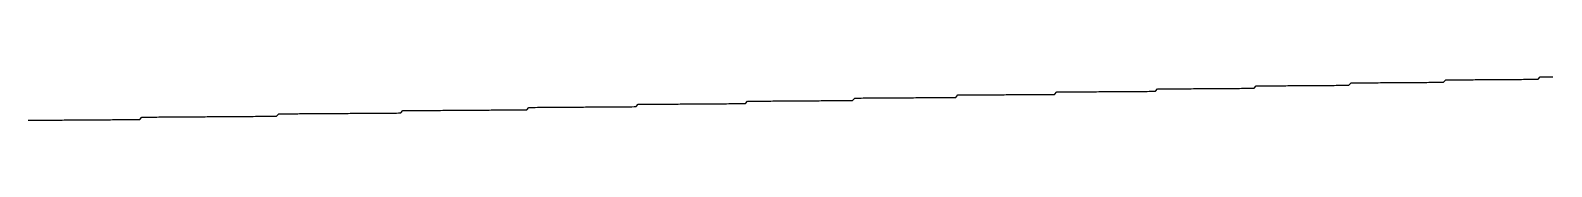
# Model space of a CAD drawing. Header units: millimetres. Extents: x 41 to 1041, y 1148 to 1248.
# Drawn here: x 91.41 to 97.82, y 1159.12 to 1159.31 of the extents above; entities that cross this region are included whole.
import ezdxf

# ---------------------------------------------------------------- set-up
doc = ezdxf.new("R2010")
doc.units = ezdxf.units.MM

msp = doc.modelspace()

# ---------------------------------------------------------------- linework, layer by layer
at = {"color": 3}
msp.add_polyline3d([(91.3985, 1159.1236, 0), (91.4075, 1159.1237, 0), (91.4165, 1159.1238, 0), (91.4255, 1159.1238, 0), (91.4345, 1159.1239, 0), (91.4435, 1159.124, 0), (91.4525, 1159.124, 0), (91.4605, 1159.1241, 0), (91.4695, 1159.1241, 0), (91.4785, 1159.1242, 0), (91.4875, 1159.1243, 0), (91.4965, 1159.1243, 0), (91.5055, 1159.1244, 0), (91.5145, 1159.1244, 0), (91.5225, 1159.1245, 0), (91.5315, 1159.1246, 0), (91.5405, 1159.1246, 0), (91.5495, 1159.1247, 0), (91.5585, 1159.1247, 0), (91.5675, 1159.1248, 0), (91.5765, 1159.1249, 0), (91.5855, 1159.1249, 0), (91.5935, 1159.125, 0), (91.6025, 1159.125, 0), (91.6115, 1159.1251, 0), (91.6205, 1159.1252, 0), (91.6295, 1159.1252, 0), (91.6385, 1159.1253, 0), (91.6475, 1159.1253, 0), (91.6555, 1159.1254, 0), (91.6645, 1159.1255, 0), (91.6735, 1159.1255, 0), (91.6825, 1159.1256, 0), (91.6915, 1159.1256, 0), (91.7005, 1159.1257, 0), (91.7095, 1159.1258, 0), (91.7175, 1159.1258, 0), (91.7265, 1159.1259, 0), (91.7355, 1159.1259, 0), (91.7445, 1159.126, 0), (91.7535, 1159.1261, 0), (91.7625, 1159.1261, 0), (91.7715, 1159.1262, 0), (91.7795, 1159.1262, 0), (91.7885, 1159.1263, 0), (91.7975, 1159.1264, 0), (91.8065, 1159.1264, 0), (91.8155, 1159.1265, 0), (91.8245, 1159.1266, 0), (91.8335, 1159.1266, 0), (91.8415, 1159.1267, 0), (91.8505, 1159.1267, 0), (91.8595, 1159.1268, 0), (91.8685, 1159.1269, 0), (91.8774, 1159.1369, 0), (91.8864, 1159.137, 0), (91.8954, 1159.137, 0), (91.9034, 1159.1371, 0), (91.9124, 1159.1372, 0), (91.9214, 1159.1372, 0), (91.9304, 1159.1373, 0), (91.9394, 1159.1373, 0), (91.9484, 1159.1374, 0), (91.9574, 1159.1375, 0), (91.9664, 1159.1375, 0), (91.9744, 1159.1376, 0), (91.9834, 1159.1376, 0), (91.9924, 1159.1377, 0), (92.0014, 1159.1378, 0), (92.0104, 1159.1378, 0), (92.0194, 1159.1379, 0), (92.0284, 1159.138, 0), (92.0364, 1159.138, 0), (92.0454, 1159.1381, 0), (92.0544, 1159.1381, 0), (92.0634, 1159.1382, 0), (92.0724, 1159.1383, 0), (92.0814, 1159.1383, 0), (92.0904, 1159.1384, 0), (92.0984, 1159.1384, 0), (92.1074, 1159.1385, 0), (92.1164, 1159.1386, 0), (92.1254, 1159.1386, 0), (92.1344, 1159.1387, 0), (92.1434, 1159.1387, 0), (92.1524, 1159.1388, 0), (92.1604, 1159.1389, 0), (92.1694, 1159.1389, 0), (92.1784, 1159.139, 0), (92.1874, 1159.139, 0), (92.1964, 1159.1391, 0), (92.2054, 1159.1392, 0), (92.2144, 1159.1392, 0), (92.2224, 1159.1393, 0), (92.2314, 1159.1393, 0), (92.2404, 1159.1394, 0), (92.2494, 1159.1395, 0), (92.2584, 1159.1395, 0), (92.2674, 1159.1396, 0), (92.2764, 1159.1396, 0), (92.2844, 1159.1397, 0), (92.2934, 1159.1398, 0), (92.3024, 1159.1398, 0), (92.3114, 1159.1399, 0), (92.3204, 1159.1399, 0), (92.3294, 1159.14, 0), (92.3384, 1159.1401, 0), (92.3464, 1159.1401, 0), (92.3554, 1159.1402, 0), (92.3644, 1159.1402, 0), (92.3734, 1159.1403, 0), (92.3824, 1159.1404, 0), (92.3914, 1159.1404, 0), (92.4004, 1159.1405, 0), (92.4094, 1159.1406, 0), (92.4174, 1159.1406, 0), (92.4264, 1159.1407, 0), (92.4354, 1159.1407, 0), (92.4444, 1159.1408, 0), (92.4533, 1159.1509, 0), (92.4623, 1159.1509, 0), (92.4713, 1159.151, 0), (92.4793, 1159.151, 0), (92.4883, 1159.1511, 0), (92.4973, 1159.1512, 0), (92.5063, 1159.1512, 0), (92.5153, 1159.1513, 0), (92.5243, 1159.1513, 0), (92.5333, 1159.1514, 0), (92.5413, 1159.1515, 0), (92.5503, 1159.1515, 0), (92.5593, 1159.1516, 0), (92.5683, 1159.1516, 0), (92.5773, 1159.1517, 0), (92.5863, 1159.1518, 0), (92.5953, 1159.1518, 0), (92.6033, 1159.1519, 0), (92.6123, 1159.1519, 0), (92.6213, 1159.152, 0), (92.6303, 1159.1521, 0), (92.6393, 1159.1521, 0), (92.6483, 1159.1522, 0), (92.6573, 1159.1522, 0), (92.6653, 1159.1523, 0), (92.6743, 1159.1524, 0), (92.6833, 1159.1524, 0), (92.6923, 1159.1525, 0), (92.7013, 1159.1525, 0), (92.7103, 1159.1526, 0), (92.7193, 1159.1527, 0), (92.7273, 1159.1527, 0), (92.7363, 1159.1528, 0), (92.7453, 1159.1528, 0), (92.7543, 1159.1529, 0), (92.7633, 1159.153, 0), (92.7723, 1159.153, 0), (92.7813, 1159.1531, 0), (92.7893, 1159.1531, 0), (92.7983, 1159.1532, 0), (92.8073, 1159.1533, 0), (92.8163, 1159.1533, 0), (92.8253, 1159.1534, 0), (92.8343, 1159.1535, 0), (92.8433, 1159.1535, 0), (92.8513, 1159.1536, 0), (92.8603, 1159.1536, 0), (92.8693, 1159.1537, 0), (92.8783, 1159.1538, 0), (92.8873, 1159.1538, 0), (92.8963, 1159.1539, 0), (92.9053, 1159.1539, 0), (92.9143, 1159.154, 0), (92.9223, 1159.1541, 0), (92.9313, 1159.1541, 0), (92.9403, 1159.1542, 0), (92.9493, 1159.1542, 0), (92.9583, 1159.1543, 0), (92.9673, 1159.1544, 0), (92.9762, 1159.1644, 0), (92.9842, 1159.1645, 0), (92.9932, 1159.1645, 0), (93.0022, 1159.1646, 0), (93.0112, 1159.1647, 0), (93.0202, 1159.1647, 0), (93.0292, 1159.1648, 0), (93.0382, 1159.1648, 0), (93.0462, 1159.1649, 0), (93.0552, 1159.165, 0), (93.0642, 1159.165, 0), (93.0732, 1159.1651, 0), (93.0822, 1159.1651, 0), (93.0912, 1159.1652, 0), (93.1002, 1159.1653, 0), (93.1082, 1159.1653, 0), (93.1172, 1159.1654, 0), (93.1262, 1159.1655, 0), (93.1352, 1159.1655, 0), (93.1442, 1159.1656, 0), (93.1532, 1159.1656, 0), (93.1622, 1159.1657, 0), (93.1702, 1159.1658, 0), (93.1792, 1159.1658, 0), (93.1882, 1159.1659, 0), (93.1972, 1159.1659, 0), (93.2062, 1159.166, 0), (93.2152, 1159.1661, 0), (93.2242, 1159.1661, 0), (93.2322, 1159.1662, 0), (93.2412, 1159.1662, 0), (93.2502, 1159.1663, 0), (93.2592, 1159.1664, 0), (93.2682, 1159.1664, 0), (93.2772, 1159.1665, 0), (93.2862, 1159.1665, 0), (93.2942, 1159.1666, 0), (93.3032, 1159.1667, 0), (93.3122, 1159.1667, 0), (93.3212, 1159.1668, 0), (93.3302, 1159.1668, 0), (93.3392, 1159.1669, 0), (93.3482, 1159.167, 0), (93.3572, 1159.167, 0), (93.3652, 1159.1671, 0), (93.3742, 1159.1671, 0), (93.3832, 1159.1672, 0), (93.3922, 1159.1673, 0), (93.4012, 1159.1673, 0), (93.4102, 1159.1674, 0), (93.4192, 1159.1675, 0), (93.4272, 1159.1675, 0), (93.4362, 1159.1676, 0), (93.4452, 1159.1676, 0), (93.4542, 1159.1677, 0), (93.4632, 1159.1678, 0), (93.4722, 1159.1678, 0), (93.4812, 1159.1679, 0), (93.4892, 1159.1679, 0), (93.4982, 1159.168, 0), (93.5072, 1159.1781, 0), (93.5162, 1159.1781, 0), (93.5252, 1159.1782, 0), (93.5342, 1159.1782, 0), (93.5432, 1159.1783, 0), (93.5512, 1159.1784, 0), (93.5602, 1159.1784, 0), (93.5692, 1159.1785, 0), (93.5782, 1159.1785, 0), (93.5872, 1159.1786, 0), (93.5962, 1159.1787, 0), (93.6052, 1159.1787, 0), (93.6132, 1159.1788, 0), (93.6222, 1159.1788, 0), (93.6312, 1159.1789, 0), (93.6402, 1159.179, 0), (93.6492, 1159.179, 0), (93.6582, 1159.1791, 0), (93.6672, 1159.1791, 0), (93.6752, 1159.1792, 0), (93.6842, 1159.1793, 0), (93.6932, 1159.1793, 0), (93.7022, 1159.1794, 0), (93.7112, 1159.1794, 0), (93.7202, 1159.1795, 0), (93.7292, 1159.1796, 0), (93.7372, 1159.1796, 0), (93.7462, 1159.1797, 0), (93.7552, 1159.1797, 0), (93.7642, 1159.1798, 0), (93.7732, 1159.1799, 0), (93.7822, 1159.1799, 0), (93.7912, 1159.18, 0), (93.7992, 1159.18, 0), (93.8082, 1159.1801, 0), (93.8172, 1159.1802, 0), (93.8262, 1159.1802, 0), (93.8352, 1159.1803, 0), (93.8442, 1159.1804, 0), (93.8532, 1159.1804, 0), (93.8612, 1159.1805, 0), (93.8702, 1159.1805, 0), (93.8792, 1159.1806, 0), (93.8882, 1159.1807, 0), (93.8972, 1159.1807, 0), (93.9062, 1159.1808, 0), (93.9152, 1159.1808, 0), (93.9242, 1159.1809, 0), (93.9322, 1159.181, 0), (93.9412, 1159.181, 0), (93.9502, 1159.1811, 0), (93.9592, 1159.1811, 0), (93.9681, 1159.1912, 0), (93.9771, 1159.1913, 0), (93.9861, 1159.1913, 0), (93.9941, 1159.1914, 0), (94.0031, 1159.1914, 0), (94.0121, 1159.1915, 0), (94.0211, 1159.1916, 0), (94.0301, 1159.1916, 0), (94.0391, 1159.1917, 0), (94.0481, 1159.1917, 0), (94.0561, 1159.1918, 0), (94.0651, 1159.1919, 0), (94.0741, 1159.1919, 0), (94.0831, 1159.192, 0), (94.0921, 1159.192, 0), (94.1011, 1159.1921, 0), (94.1101, 1159.1922, 0), (94.1181, 1159.1922, 0), (94.1271, 1159.1923, 0), (94.1361, 1159.1923, 0), (94.1451, 1159.1924, 0), (94.1541, 1159.1925, 0), (94.1631, 1159.1925, 0), (94.1721, 1159.1926, 0), (94.1801, 1159.1927, 0), (94.1891, 1159.1927, 0), (94.1981, 1159.1928, 0), (94.2071, 1159.1928, 0), (94.2161, 1159.1929, 0), (94.2251, 1159.193, 0), (94.2341, 1159.193, 0), (94.2421, 1159.1931, 0), (94.2511, 1159.1931, 0), (94.2601, 1159.1932, 0), (94.2691, 1159.1933, 0), (94.2781, 1159.1933, 0), (94.2871, 1159.1934, 0), (94.2961, 1159.1934, 0), (94.3041, 1159.1935, 0), (94.3131, 1159.1936, 0), (94.3221, 1159.1936, 0), (94.3311, 1159.1937, 0), (94.3401, 1159.1937, 0), (94.3491, 1159.1938, 0), (94.3581, 1159.1939, 0), (94.3661, 1159.1939, 0), (94.3751, 1159.194, 0), (94.3841, 1159.194, 0), (94.3931, 1159.1941, 0), (94.4021, 1159.1942, 0), (94.4111, 1159.1942, 0), (94.4201, 1159.1943, 0), (94.428, 1159.2043, 0), (94.437, 1159.2044, 0), (94.446, 1159.2045, 0), (94.455, 1159.2045, 0), (94.464, 1159.2046, 0), (94.473, 1159.2047, 0), (94.482, 1159.2047, 0), (94.49, 1159.2048, 0), (94.499, 1159.2048, 0), (94.508, 1159.2049, 0), (94.517, 1159.205, 0), (94.526, 1159.205, 0), (94.535, 1159.2051, 0), (94.544, 1159.2051, 0), (94.553, 1159.2052, 0), (94.561, 1159.2053, 0), (94.57, 1159.2053, 0), (94.579, 1159.2054, 0), (94.588, 1159.2054, 0), (94.597, 1159.2055, 0), (94.606, 1159.2056, 0), (94.615, 1159.2056, 0), (94.623, 1159.2057, 0), (94.632, 1159.2057, 0), (94.641, 1159.2058, 0), (94.65, 1159.2059, 0), (94.659, 1159.2059, 0), (94.668, 1159.206, 0), (94.677, 1159.206, 0), (94.685, 1159.2061, 0), (94.694, 1159.2062, 0), (94.703, 1159.2062, 0), (94.712, 1159.2063, 0), (94.721, 1159.2063, 0), (94.73, 1159.2064, 0), (94.739, 1159.2065, 0), (94.747, 1159.2065, 0), (94.756, 1159.2066, 0), (94.765, 1159.2066, 0), (94.774, 1159.2067, 0), (94.783, 1159.2068, 0), (94.792, 1159.2068, 0), (94.801, 1159.2069, 0), (94.809, 1159.2069, 0), (94.818, 1159.207, 0), (94.827, 1159.2071, 0), (94.836, 1159.2071, 0), (94.845, 1159.2072, 0), (94.854, 1159.2073, 0), (94.863, 1159.2073, 0), (94.871, 1159.2074, 0), (94.8799, 1159.2174, 0), (94.8889, 1159.2175, 0), (94.8979, 1159.2176, 0), (94.9069, 1159.2176, 0), (94.9159, 1159.2177, 0), (94.9249, 1159.2177, 0), (94.9329, 1159.2178, 0), (94.9419, 1159.2179, 0), (94.9509, 1159.2179, 0), (94.9599, 1159.218, 0), (94.9689, 1159.218, 0), (94.9779, 1159.2181, 0), (94.9869, 1159.2182, 0), (94.9949, 1159.2182, 0), (95.0039, 1159.2183, 0), (95.0129, 1159.2183, 0), (95.0219, 1159.2184, 0), (95.0309, 1159.2185, 0), (95.0399, 1159.2185, 0), (95.0489, 1159.2186, 0), (95.0569, 1159.2186, 0), (95.0659, 1159.2187, 0), (95.0749, 1159.2188, 0), (95.0839, 1159.2188, 0), (95.0929, 1159.2189, 0), (95.1019, 1159.2189, 0), (95.1109, 1159.219, 0), (95.1189, 1159.2191, 0), (95.1279, 1159.2191, 0), (95.1369, 1159.2192, 0), (95.1459, 1159.2192, 0), (95.1549, 1159.2193, 0), (95.1639, 1159.2194, 0), (95.1729, 1159.2194, 0), (95.1819, 1159.2195, 0), (95.1899, 1159.2195, 0), (95.1989, 1159.2196, 0), (95.2079, 1159.2197, 0), (95.2169, 1159.2197, 0), (95.2259, 1159.2198, 0), (95.2349, 1159.2199, 0), (95.2439, 1159.2199, 0), (95.2519, 1159.22, 0), (95.2609, 1159.22, 0), (95.2699, 1159.2201, 0), (95.2789, 1159.2202, 0), (95.2879, 1159.2202, 0), (95.2969, 1159.2203, 0), (95.3059, 1159.2203, 0), (95.3138, 1159.2304, 0), (95.3228, 1159.2305, 0), (95.3318, 1159.2305, 0), (95.3408, 1159.2306, 0), (95.3498, 1159.2306, 0), (95.3588, 1159.2307, 0), (95.3678, 1159.2308, 0), (95.3758, 1159.2308, 0), (95.3848, 1159.2309, 0), (95.3938, 1159.2309, 0), (95.4028, 1159.231, 0), (95.4118, 1159.2311, 0), (95.4208, 1159.2311, 0), (95.4298, 1159.2312, 0), (95.4378, 1159.2312, 0), (95.4468, 1159.2313, 0), (95.4558, 1159.2314, 0), (95.4648, 1159.2314, 0), (95.4738, 1159.2315, 0), (95.4828, 1159.2316, 0), (95.4918, 1159.2316, 0), (95.4998, 1159.2317, 0), (95.5088, 1159.2317, 0), (95.5178, 1159.2318, 0), (95.5268, 1159.2319, 0), (95.5358, 1159.2319, 0), (95.5448, 1159.232, 0), (95.5538, 1159.232, 0), (95.5618, 1159.2321, 0), (95.5708, 1159.2322, 0), (95.5798, 1159.2322, 0), (95.5888, 1159.2323, 0), (95.5978, 1159.2323, 0), (95.6068, 1159.2324, 0), (95.6158, 1159.2325, 0), (95.6238, 1159.2325, 0), (95.6328, 1159.2326, 0), (95.6418, 1159.2326, 0), (95.6508, 1159.2327, 0), (95.6598, 1159.2328, 0), (95.6688, 1159.2328, 0), (95.6778, 1159.2329, 0), (95.6858, 1159.2329, 0), (95.6948, 1159.233, 0), (95.7038, 1159.2331, 0), (95.7128, 1159.2331, 0), (95.7218, 1159.2332, 0), (95.7308, 1159.2432, 0), (95.7398, 1159.2433, 0), (95.7478, 1159.2434, 0), (95.7568, 1159.2434, 0), (95.7658, 1159.2435, 0), (95.7748, 1159.2435, 0), (95.7838, 1159.2436, 0), (95.7928, 1159.2437, 0), (95.8018, 1159.2437, 0), (95.8098, 1159.2438, 0), (95.8188, 1159.2438, 0), (95.8278, 1159.2439, 0), (95.8368, 1159.244, 0), (95.8458, 1159.244, 0), (95.8548, 1159.2441, 0), (95.8638, 1159.2442, 0), (95.8728, 1159.2442, 0), (95.8808, 1159.2443, 0), (95.8898, 1159.2443, 0), (95.8988, 1159.2444, 0), (95.9078, 1159.2445, 0), (95.9168, 1159.2445, 0), (95.9258, 1159.2446, 0), (95.9348, 1159.2446, 0), (95.9428, 1159.2447, 0), (95.9518, 1159.2448, 0), (95.9608, 1159.2448, 0), (95.9698, 1159.2449, 0), (95.9788, 1159.2449, 0), (95.9878, 1159.245, 0), (95.9968, 1159.2451, 0), (96.0048, 1159.2451, 0), (96.0138, 1159.2452, 0), (96.0228, 1159.2452, 0), (96.0318, 1159.2453, 0), (96.0408, 1159.2454, 0), (96.0498, 1159.2454, 0), (96.0588, 1159.2455, 0), (96.0668, 1159.2455, 0), (96.0758, 1159.2456, 0), (96.0848, 1159.2457, 0), (96.0938, 1159.2457, 0), (96.1028, 1159.2458, 0), (96.1118, 1159.2458, 0), (96.1208, 1159.2459, 0), (96.1288, 1159.246, 0), (96.1378, 1159.246, 0), (96.1468, 1159.2461, 0), (96.1557, 1159.2561, 0), (96.1647, 1159.2562, 0), (96.1737, 1159.2563, 0), (96.1827, 1159.2563, 0), (96.1907, 1159.2564, 0), (96.1997, 1159.2564, 0), (96.2087, 1159.2565, 0), (96.2177, 1159.2566, 0), (96.2267, 1159.2566, 0), (96.2357, 1159.2567, 0), (96.2447, 1159.2568, 0), (96.2527, 1159.2568, 0), (96.2617, 1159.2569, 0), (96.2707, 1159.2569, 0), (96.2797, 1159.257, 0), (96.2887, 1159.2571, 0), (96.2977, 1159.2571, 0), (96.3067, 1159.2572, 0), (96.3147, 1159.2572, 0), (96.3237, 1159.2573, 0), (96.3327, 1159.2574, 0), (96.3417, 1159.2574, 0), (96.3507, 1159.2575, 0), (96.3597, 1159.2575, 0), (96.3687, 1159.2576, 0), (96.3767, 1159.2577, 0), (96.3857, 1159.2577, 0), (96.3947, 1159.2578, 0), (96.4037, 1159.2578, 0), (96.4127, 1159.2579, 0), (96.4217, 1159.258, 0), (96.4307, 1159.258, 0), (96.4387, 1159.2581, 0), (96.4477, 1159.2581, 0), (96.4567, 1159.2582, 0), (96.4657, 1159.2583, 0), (96.4747, 1159.2583, 0), (96.4837, 1159.2584, 0), (96.4927, 1159.2584, 0), (96.5007, 1159.2585, 0), (96.5097, 1159.2586, 0), (96.5187, 1159.2586, 0), (96.5277, 1159.2587, 0), (96.5367, 1159.2588, 0), (96.5457, 1159.2588, 0), (96.5547, 1159.2589, 0), (96.5627, 1159.2589, 0), (96.5716, 1159.269, 0), (96.5806, 1159.2691, 0), (96.5896, 1159.2691, 0), (96.5986, 1159.2692, 0), (96.6076, 1159.2692, 0), (96.6166, 1159.2693, 0), (96.6246, 1159.2694, 0), (96.6336, 1159.2694, 0), (96.6426, 1159.2695, 0), (96.6516, 1159.2695, 0), (96.6606, 1159.2696, 0), (96.6696, 1159.2697, 0), (96.6786, 1159.2697, 0), (96.6876, 1159.2698, 0), (96.6956, 1159.2698, 0), (96.7046, 1159.2699, 0), (96.7136, 1159.27, 0), (96.7226, 1159.27, 0), (96.7316, 1159.2701, 0), (96.7406, 1159.2701, 0), (96.7496, 1159.2702, 0), (96.7576, 1159.2703, 0), (96.7666, 1159.2703, 0), (96.7756, 1159.2704, 0), (96.7846, 1159.2704, 0), (96.7936, 1159.2705, 0), (96.8026, 1159.2706, 0), (96.8116, 1159.2706, 0), (96.8196, 1159.2707, 0), (96.8286, 1159.2707, 0), (96.8376, 1159.2708, 0), (96.8466, 1159.2709, 0), (96.8556, 1159.2709, 0), (96.8646, 1159.271, 0), (96.8736, 1159.2711, 0), (96.8816, 1159.2711, 0), (96.8906, 1159.2712, 0), (96.8996, 1159.2712, 0), (96.9086, 1159.2713, 0), (96.9176, 1159.2714, 0), (96.9266, 1159.2714, 0), (96.9356, 1159.2715, 0), (96.9436, 1159.2715, 0), (96.9526, 1159.2716, 0), (96.9616, 1159.2717, 0), (96.9705, 1159.2817, 0), (96.9795, 1159.2818, 0), (96.9885, 1159.2818, 0), (96.9975, 1159.2819, 0), (97.0055, 1159.282, 0), (97.0145, 1159.282, 0), (97.0235, 1159.2821, 0), (97.0325, 1159.2821, 0), (97.0415, 1159.2822, 0), (97.0505, 1159.2823, 0), (97.0595, 1159.2823, 0), (97.0675, 1159.2824, 0), (97.0765, 1159.2824, 0), (97.0855, 1159.2825, 0), (97.0945, 1159.2826, 0), (97.1035, 1159.2826, 0), (97.1125, 1159.2827, 0), (97.1215, 1159.2827, 0), (97.1295, 1159.2828, 0), (97.1385, 1159.2829, 0), (97.1475, 1159.2829, 0), (97.1565, 1159.283, 0), (97.1655, 1159.283, 0), (97.1745, 1159.2831, 0), (97.1835, 1159.2832, 0), (97.1915, 1159.2832, 0), (97.2005, 1159.2833, 0), (97.2095, 1159.2833, 0), (97.2185, 1159.2834, 0), (97.2275, 1159.2835, 0), (97.2365, 1159.2835, 0), (97.2455, 1159.2836, 0), (97.2535, 1159.2836, 0), (97.2625, 1159.2837, 0), (97.2715, 1159.2838, 0), (97.2805, 1159.2838, 0), (97.2895, 1159.2839, 0), (97.2985, 1159.284, 0), (97.3075, 1159.284, 0), (97.3155, 1159.2841, 0), (97.3245, 1159.2841, 0), (97.3335, 1159.2842, 0), (97.3425, 1159.2843, 0), (97.3515, 1159.2843, 0), (97.3605, 1159.2844, 0), (97.3695, 1159.2944, 0), (97.3775, 1159.2945, 0), (97.3865, 1159.2946, 0), (97.3955, 1159.2946, 0), (97.4045, 1159.2947, 0), (97.4135, 1159.2947, 0), (97.4225, 1159.2948, 0), (97.4315, 1159.2949, 0), (97.4395, 1159.2949, 0), (97.4485, 1159.295, 0), (97.4575, 1159.295, 0), (97.4665, 1159.2951, 0), (97.4755, 1159.2952, 0), (97.4845, 1159.2952, 0), (97.4935, 1159.2953, 0), (97.5025, 1159.2953, 0), (97.5105, 1159.2954, 0), (97.5195, 1159.2955, 0), (97.5285, 1159.2955, 0), (97.5375, 1159.2956, 0), (97.5465, 1159.2956, 0), (97.5555, 1159.2957, 0), (97.5645, 1159.2958, 0), (97.5725, 1159.2958, 0), (97.5815, 1159.2959, 0), (97.5905, 1159.2959, 0), (97.5995, 1159.296, 0), (97.6085, 1159.2961, 0), (97.6175, 1159.2961, 0), (97.6265, 1159.2962, 0), (97.6345, 1159.2963, 0), (97.6435, 1159.2963, 0), (97.6525, 1159.2964, 0), (97.6615, 1159.2964, 0), (97.6705, 1159.2965, 0), (97.6795, 1159.2966, 0), (97.6885, 1159.2966, 0), (97.6965, 1159.2967, 0), (97.7055, 1159.2967, 0), (97.7145, 1159.2968, 0), (97.7235, 1159.2969, 0), (97.7325, 1159.2969, 0), (97.7415, 1159.297, 0), (97.7505, 1159.297, 0), (97.7585, 1159.2971, 0), (97.7674, 1159.3072, 0), (97.7764, 1159.3072, 0), (97.7854, 1159.3073, 0), (97.7944, 1159.3073, 0), (97.8034, 1159.3074, 0), (97.8124, 1159.3075, 0), (97.8204, 1159.3075, 0)], dxfattribs=at)

doc.saveas('drawing.dxf')
